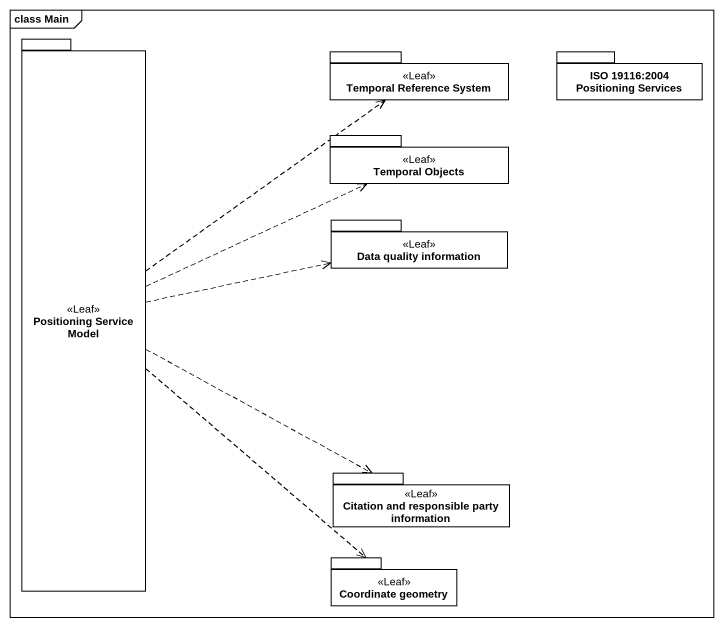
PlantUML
@startuml
mainframe class Main
package "Positioning Service Model" as Positioning_Service_Model <<Leaf>> {
}
package "Temporal Reference System" as Temporal_Reference_System <<Leaf>> {
}
package "ISO 19116:2004 Positioning Services" as ISO_19116_2004_Positioning {
}
package "Temporal Objects" as Temporal_Objects <<Leaf>> {
}
package "Data quality information" as Data_quality_information <<Leaf>> {
}
package "Citation and responsible party information" as Citation_and_responsible <<Leaf>> {
}
package "Coordinate geometry" as Coordinate_geometry <<Leaf>> {
}
Positioning_Service_Model .up.> Temporal_Reference_System
Positioning_Service_Model .right.> Temporal_Objects
Positioning_Service_Model .right.> Data_quality_information
Positioning_Service_Model .right.> Citation_and_responsible
Positioning_Service_Model ..> Coordinate_geometry
@enduml
